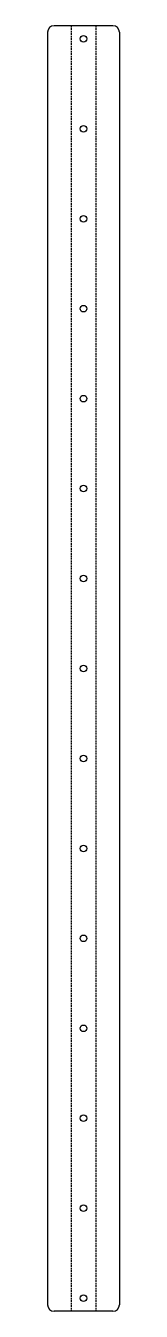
# Model space of a CAD drawing. Header units: millimetres. Extents: x -9 to 46, y -490 to 490.
import ezdxf

# ---------------------------------------------------------------- set-up
doc = ezdxf.new("R2010")
doc.units = ezdxf.units.MM
doc.linetypes.add('HIDDEN', pattern=[1.905, 1.27, -0.635])

msp = doc.modelspace()

# ---------------------------------------------------------------- linework, layer by layer
at = {"color": 7, "linetype": 'Continuous', "lineweight": 25}
for p, q in [((-9, 485), (-9, -485)), ((40.85, 490), (-4, 490)), ((45.85, 485), (45.85, -485)), ((40.85, -490), (-4, -490))]:
    msp.add_line(p, q, dxfattribs=at)
at = {"color": 7, "linetype": 'HIDDEN'}
for p, q in [((8.96, 490), (8.96, -490)), ((27.89, 490), (27.89, -490))]:
    msp.add_line(p, q, dxfattribs=at)
at = {"color": 7, "linetype": 'Continuous', "lineweight": 25}
for centre in [(18.43, 480), (18.43, 411.43), (18.43, 342.86), (18.43, 274.29), (18.43, 205.71), (18.43, 137.14), (18.43, 68.57), (18.43, 0), (18.43, -68.57), (18.43, -137.14), (18.43, -205.71), (18.43, -274.29), (18.43, -342.86), (18.43, -411.43), (18.43, -480)]:
    msp.add_circle(centre, 2.5, dxfattribs=at)
for centre, start, end in [((-4, 485), 90, 180), ((40.85, 485), 0, 90), ((-4, -485), 180, 270), ((40.85, -485), 270, 0)]:
    msp.add_arc(centre, 5, start, end, dxfattribs=at)

doc.saveas('drawing.dxf')
